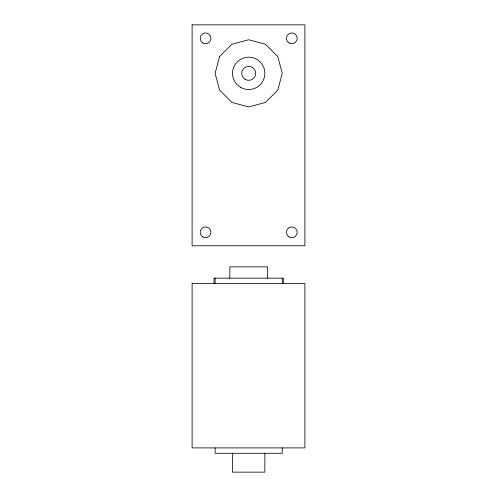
<?xml version="1.0" encoding="UTF-8"?>
<svg xmlns="http://www.w3.org/2000/svg" width="497" height="497" viewBox="0 0 497 497"><rect width="100%" height="100%" fill="white"/><g stroke="black" fill="none" stroke-linecap="round" stroke-linejoin="round"><path stroke-width="0.75" d="M214.045 283.551L214.045 278.158L283.327 278.158L283.327 283.551M215.102 447.903L215.102 453.289L282.271 453.289L282.271 447.903M215.102 283.551L215.102 278.158M229.825 278.158L229.825 266.846L267.548 266.846L267.548 278.158M232.509 453.289L232.509 472.15L264.864 472.15L264.864 453.289M282.271 283.551L282.271 278.158M192.109 283.551L192.109 447.903L304.891 447.903L304.891 283.551L192.109 283.551M192.109 24.85L192.109 245.779L304.891 245.779L304.891 24.85L192.109 24.85M219.606 56.552L215.102 73.345L219.606 90.137L231.894 102.432L248.686 106.93L265.479 102.432L277.773 90.137L282.271 73.345L277.773 56.552L265.479 44.264L248.686 39.76L231.894 44.264L219.606 56.552M202.888 236.976A5.386 5.386 0 0 0 210.97 232.31A5.386 5.386 0 0 0 202.888 227.645A5.386 5.386 0 0 0 202.888 236.976M202.888 42.99A5.386 5.386 0 0 0 210.97 38.319A5.386 5.386 0 0 0 202.888 33.653A5.386 5.386 0 0 0 202.888 42.99M289.105 42.99A5.386 5.386 0 0 0 297.187 38.319A5.386 5.386 0 0 0 289.105 33.653A5.386 5.386 0 0 0 289.105 42.99M289.105 236.976A5.386 5.386 0 0 0 297.187 232.31A5.386 5.386 0 0 0 289.105 227.645A5.386 5.386 0 0 0 289.105 236.976M240.598 87.36A16.177 16.177 0 0 0 264.864 73.345A16.177 16.177 0 0 0 240.598 59.336A16.177 16.177 0 0 0 240.598 87.36M245.183 79.414A7.008 7.008 0 0 0 255.694 73.345A7.008 7.008 0 0 0 245.183 67.281A7.008 7.008 0 0 0 245.183 79.414"/></g></svg>
